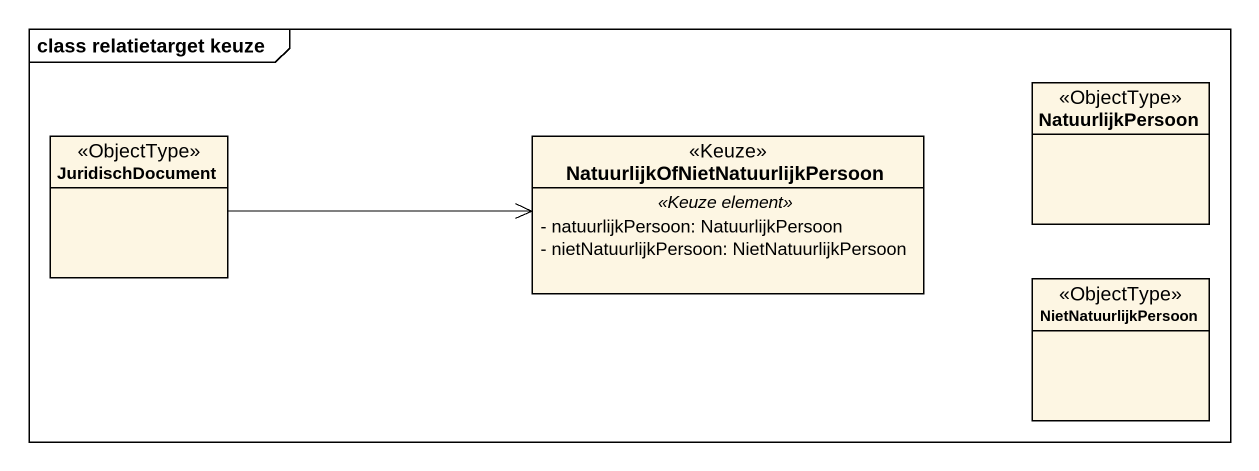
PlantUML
@startuml
mainframe class relatietarget keuze
hide circle
hide empty members
skinparam classAttributeIconSize 0
class JuridischDocument <<ObjectType>>
class "NatuurlijkOfNietNatuurlijkPersoon" as NatuurlijkOfNietNatuurlijkPe <<Keuze>> {
  .. <<Keuze element>> ..
  - natuurlijkPersoon: NatuurlijkPersoon
  - nietNatuurlijkPersoon: NietNatuurlijkPersoon
}
class NatuurlijkPersoon <<ObjectType>>
class NietNatuurlijkPersoon <<ObjectType>>
JuridischDocument -right-> NatuurlijkOfNietNatuurlijkPe
@enduml
